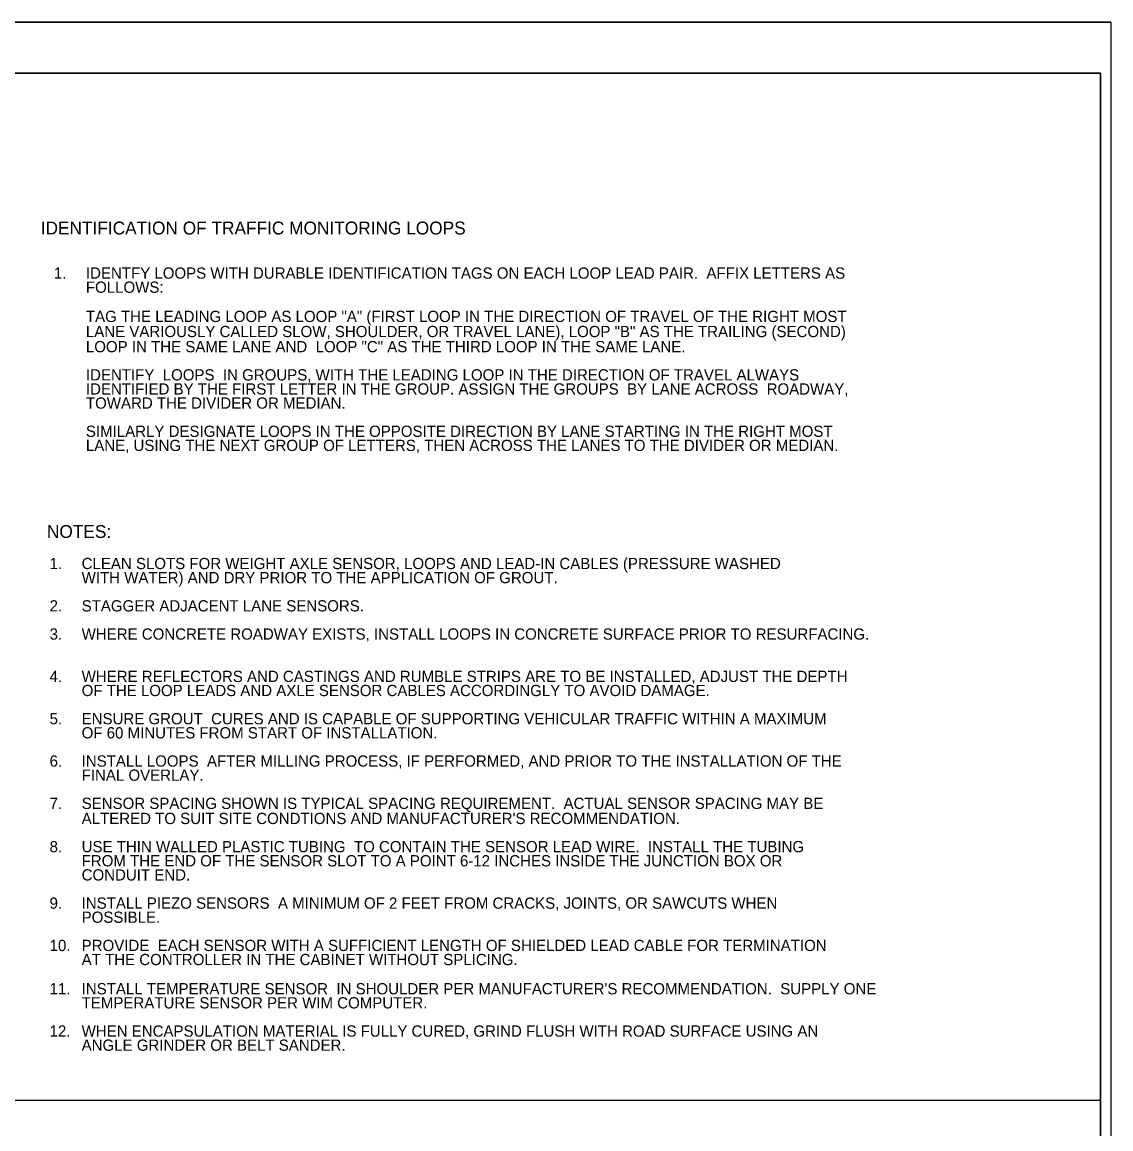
# Model space of a CAD drawing. Extents: x 507907 to 704973, y 495717 to 704964.
# Drawn here: x 508844.1 to 509163.7, y 496052.2 to 496377 of the extents above; entities that cross this region are included whole.
import ezdxf

# ---------------------------------------------------------------- set-up
doc = ezdxf.new("R2010")
doc.units = 0
doc.layers.add('1', color=7, linetype='Continuous')
doc.layers.add('41', color=7, linetype='Continuous')

msp = doc.modelspace()

# ---------------------------------------------------------------- linework, layer by layer
at = {"layer": '1'}
for p, q in [((509163.72, 496376.99), (508115.55, 496376.99)), ((509160.72, 496361.99), (508170.72, 496361.99)), ((509160.72, 495731.99), (509160.72, 496361.99))]:
    msp.add_line(p, q, dxfattribs=at)
msp.add_lwpolyline([(508170.72, 496060.58), (508804.45, 496060.58), (509160.72, 496060.58)], dxfattribs=at)
at = {"layer": '41'}
for points in [[(508115.55, 496376.99), (509163.72, 496376.99), (509163.72, 495716.99), (508115.55, 495716.99)], [(508170.72, 496361.99), (509160.72, 496361.99), (509160.72, 495731.99), (508170.72, 495731.99)]]:
    msp.add_lwpolyline(points, close=True, dxfattribs=at)

# ---------------------------------------------------------------- texts
at = {"layer": '1'}
for s, height, p in [('IDENTIFICATION OF TRAFFIC MONITORING LOOPS', 3.7905, (508849.56, 496314.66)), ('1.', 3.3, (508853.41, 496301.69)), ('IDENTFY LOOPS WITH DURABLE IDENTIFICATION TAGS ON EACH LOOP LEAD PAIR.  AFFIX LETTERS AS ', 3.3, (508862.82, 496301.69)), ('FOLLOWS:', 3.3, (508862.82, 496297.55)), ('TAG THE LEADING LOOP AS LOOP "A" (FIRST LOOP IN THE DIRECTION OF TRAVEL OF THE RIGHT MOST ', 3.3, (508862.82, 496288.97)), ('LANE VARIOUSLY CALLED SLOW, SHOULDER, OR TRAVEL LANE), LOOP "B" AS THE TRAILING (SECOND) ', 3.3, (508862.82, 496284.54)), ('LOOP IN THE SAME LANE AND  LOOP "C" AS THE THIRD LOOP IN THE SAME LANE.', 3.3, (508862.82, 496280.1)), ('IDENTIFY  LOOPS  IN GROUPS, WITH THE LEADING LOOP IN THE DIRECTION OF TRAVEL ALWAYS ', 3.3, (508862.82, 496271.82)), ('IDENTIFIED BY THE FIRST LETTER IN THE GROUP. ASSIGN THE GROUPS  BY LANE ACROSS  ROADWAY, ', 3.3, (508862.82, 496267.68)), ('TOWARD THE DIVIDER OR MEDIAN.', 3.3, (508862.82, 496263.54)), ('SIMILARLY DESIGNATE LOOPS IN THE OPPOSITE DIRECTION BY LANE STARTING IN THE RIGHT MOST ', 3.3, (508862.82, 496255.26)), ('LANE, USING THE NEXT GROUP OF LETTERS, THEN ACROSS THE LANES TO THE DIVIDER OR MEDIAN.', 3.3, (508862.82, 496251.12)), ('NOTES:', 3.79, (508851.37, 496225.6)), ('1.', 3.3, (508852.16, 496216.45)), ('CLEAN SLOTS FOR WEIGHT AXLE SENSOR, LOOPS AND LEAD-IN CABLES (PRESSURE WASHED ', 3.3, (508861.57, 496216.45)), ('WITH WATER) AND DRY PRIOR TO THE APPLICATION OF GROUT.', 3.3, (508861.57, 496212.31)), ('2.', 3.3, (508852.16, 496204.03)), ('STAGGER ADJACENT LANE SENSORS.', 3.3, (508861.57, 496204.03)), ('3.', 3.3, (508852.16, 496195.75)), ('WHERE CONCRETE ROADWAY EXISTS, INSTALL LOOPS IN CONCRETE SURFACE PRIOR TO RESURFACING.', 3.3, (508861.57, 496195.75)), ('4.', 3.3, (508852.16, 496183.32)), ('WHERE REFLECTORS AND CASTINGS AND RUMBLE STRIPS ARE TO BE INSTALLED, ADJUST THE DEPTH ', 3.3, (508861.57, 496183.32)), ('OF THE LOOP LEADS AND AXLE SENSOR CABLES ACCORDINGLY TO AVOID DAMAGE.', 3.3, (508861.57, 496179.18)), ('5.', 3.3, (508852.16, 496170.9)), ('ENSURE GROUT  CURES AND IS CAPABLE OF SUPPORTING VEHICULAR TRAFFIC WITHIN A MAXIMUM ', 3.3, (508861.57, 496170.9)), ('OF 60 MINUTES FROM START OF INSTALLATION.', 3.3, (508861.57, 496166.76)), ('6.', 3.3, (508852.16, 496158.48)), ('INSTALL LOOPS  AFTER MILLING PROCESS, IF PERFORMED, AND PRIOR TO THE INSTALLATION OF THE ', 3.3, (508861.57, 496158.48)), ('FINAL OVERLAY. ', 3.3, (508861.57, 496154.34)), ('7.', 3.3, (508852.16, 496146.06)), ('SENSOR SPACING SHOWN IS TYPICAL SPACING REQUIREMENT.  ACTUAL SENSOR SPACING MAY BE ', 3.3, (508861.57, 496146.06)), ("ALTERED TO SUIT SITE CONDTIONS AND MANUFACTURER'S RECOMMENDATION.", 3.3, (508861.57, 496141.63)), ('8.', 3.3, (508852.16, 496133.35)), ('USE THIN WALLED PLASTIC TUBING  TO CONTAIN THE SENSOR LEAD WIRE.  INSTALL THE TUBING ', 3.3, (508861.57, 496133.35)), ('FROM THE END OF THE SENSOR SLOT TO A POINT 6-12 INCHES INSIDE THE JUNCTION BOX OR ', 3.3, (508861.57, 496129.2)), ('CONDUIT END.', 3.3, (508861.57, 496125.06)), ('9.', 3.3, (508852.16, 496116.78)), ('INSTALL PIEZO SENSORS  A MINIMUM OF 2 FEET FROM CRACKS, JOINTS, OR SAWCUTS WHEN ', 3.3, (508861.57, 496116.78)), ('POSSIBLE. ', 3.3, (508861.57, 496112.64)), ('10.', 3.3, (508852.16, 496104.36)), ('PROVIDE  EACH SENSOR WITH A SUFFICIENT LENGTH OF SHIELDED LEAD CABLE FOR TERMINATION ', 3.3, (508861.57, 496104.36)), ('AT THE CONTROLLER IN THE CABINET WITHOUT SPLICING.', 3.3, (508861.57, 496100.22)), ('11.', 3.3, (508852.16, 496091.65)), ("INSTALL TEMPERATURE SENSOR  IN SHOULDER PER MANUFACTURER'S RECOMMENDATION.  SUPPLY ONE ", 3.3, (508861.57, 496091.65)), ('TEMPERATURE SENSOR PER WIM COMPUTER.', 3.3, (508861.57, 496087.51)), ('12.', 3.3, (508852.16, 496079.23)), ('WHEN ENCAPSULATION MATERIAL IS FULLY CURED, GRIND FLUSH WITH ROAD SURFACE USING AN ', 3.3, (508861.57, 496079.23)), ('ANGLE GRINDER OR BELT SANDER.', 3.3, (508861.57, 496075.09))]:
    msp.add_text(s, height=height, dxfattribs=at).set_placement(p)

doc.saveas('drawing.dxf')
